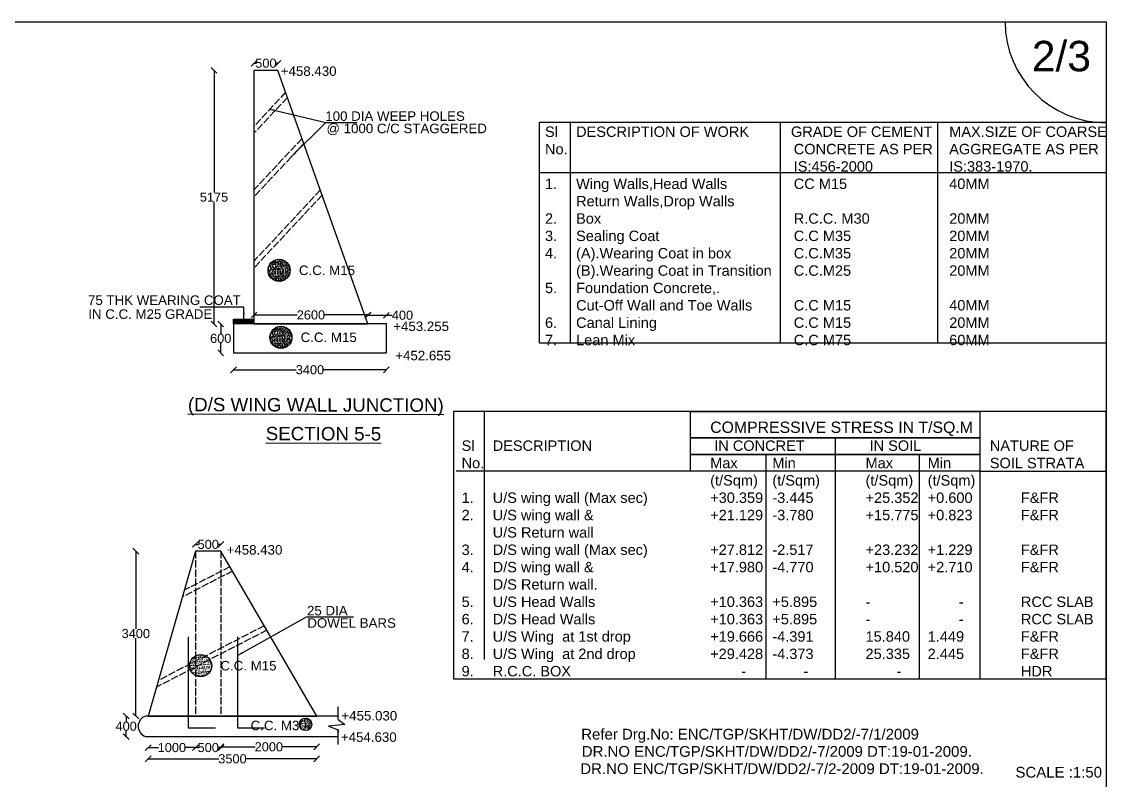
# Model space of a CAD drawing. Header units: millimetres. Extents: x 5124 to 6568637, y 2311 to 91879094.
# Drawn here: x 3734995 to 3752801, y 45946603 to 45959059 of the extents above; entities that cross this region are included whole.
import ezdxf

# ---------------------------------------------------------------- set-up
doc = ezdxf.new("R2010")
doc.units = ezdxf.units.MM
doc.header["$MEASUREMENT"] = 0
doc.linetypes.add('ACAD_ISO02W100', pattern=[15, 12, -3])
for name, color, linetype in [('DIMENSION', 7, 'Continuous'), ('DRAWING', 7, 'Continuous'), ('TEXT', 7, 'Continuous')]:
    doc.layers.add(name, color=color, linetype=linetype)
doc.styles.get("Standard").update_dxf_attribs({"font": 'arial.ttf', "height": 150})
doc.dimstyles.get("Standard").update_dxf_attribs({"dimtxt": 200, "dimasz": 110, "dimexe": 0.18, "dimexo": 0.0625, "dimgap": 0.09, "dimtad": 0, "dimtih": 1, "dimtoh": 1, "dimdec": 0, "dimzin": 0, "dimdsep": 46, "dimtxsty": 'Standard', "dimblk": 'OBLIQUE', "dimcen": 0.09, "dimse1": 1, "dimse2": 1, "dimadec": 0, "dimazin": 0, "dimtfac": 1, "dimtdec": 0, "dimtofl": 0, "dimtmove": 0, "dimatfit": 3, "dimfxl": 1, "dimtolj": 1, "dimtzin": 0, "dimarcsym": 0})

# ---------------------------------------------------------------- blocks, each defined once
blk = doc.blocks.new('_Oblique')
at = {"color": 0, "linetype": 'ByBlock', "lineweight": -2}
blk.add_line((-0.5, -0.5), (0.5, 0.5), dxfattribs=at)
blk = doc.blocks.new('*D81')
at = {"layer": 'Defpoints', "color": 0}
for p in [(3738472, 45954096), (3738262, 45953622), (3738472, 45953622)]:
    blk.add_point(p, dxfattribs=at)
at = {"layer": 'DIMENSION', "color": 0, "lineweight": -2}
for p, q in [((3738262, 45954096), (3738262, 45953936)), ((3738262, 45953622), (3738262, 45953782))]:
    blk.add_line(p, q, dxfattribs=at)
at = {"layer": 'DIMENSION', "color": 0, "lineweight": -2, "xscale": 95, "yscale": 95, "zscale": 95}
for p, rotation in [((3738262, 45954096), 90), ((3738262, 45953622), 270)]:
    blk.add_blockref('_Oblique', p, dxfattribs=dict(at, rotation=rotation))
at = {"layer": 'DIMENSION', "color": 0, "insert": (3738262, 45953859), "char_height": 150, "attachment_point": 5}
blk.add_mtext('\\A1;600', dxfattribs=at)
blk = doc.blocks.new('*D82')
at = {"layer": 'Defpoints', "color": 0}
for p in [(3738472, 45953622), (3740982, 45953622), (3740982, 45953343)]:
    blk.add_point(p, dxfattribs=at)
at = {"layer": 'DIMENSION', "color": 0, "lineweight": -2}
for p, q in [((3738472, 45953343), (3739503, 45953343)), ((3740982, 45953343), (3739951, 45953343))]:
    blk.add_line(p, q, dxfattribs=at)
at = {"layer": 'DIMENSION', "color": 0, "lineweight": -2, "xscale": 95, "yscale": 95, "zscale": 95, "rotation": 180}
blk.add_blockref('_Oblique', (3738472, 45953343), dxfattribs=at)
at = {"layer": 'DIMENSION', "color": 0, "lineweight": -2, "xscale": 95, "yscale": 95, "zscale": 95}
blk.add_blockref('_Oblique', (3740982, 45953343), dxfattribs=at)
at = {"layer": 'DIMENSION', "color": 0, "insert": (3739727, 45953343), "char_height": 150, "attachment_point": 5}
blk.add_mtext('\\A1;3400', dxfattribs=at)
blk = doc.blocks.new('*D83')
at = {"layer": 'Defpoints', "color": 0}
for p in [(3740678, 45954244), (3738808, 45954096), (3740678, 45954096)]:
    blk.add_point(p, dxfattribs=at)
at = {"layer": 'DIMENSION', "color": 0, "lineweight": -2}
for p, q in [((3738808, 45954244), (3739518, 45954244)), ((3740678, 45954244), (3739968, 45954244))]:
    blk.add_line(p, q, dxfattribs=at)
at = {"layer": 'DIMENSION', "color": 0, "lineweight": -2, "xscale": 95, "yscale": 95, "zscale": 95, "rotation": 180}
blk.add_blockref('_Oblique', (3738808, 45954244), dxfattribs=at)
at = {"layer": 'DIMENSION', "color": 0, "lineweight": -2, "xscale": 95, "yscale": 95, "zscale": 95}
blk.add_blockref('_Oblique', (3740678, 45954244), dxfattribs=at)
at = {"layer": 'DIMENSION', "color": 0, "insert": (3739743, 45954244), "char_height": 150, "attachment_point": 5}
blk.add_mtext('\\A1;2600', dxfattribs=at)
blk = doc.blocks.new('*D84')
at = {"layer": 'Defpoints', "color": 0}
for p in [(3740982, 45954239), (3740678, 45954096), (3740982, 45954096)]:
    blk.add_point(p, dxfattribs=at)
at = {"layer": 'DIMENSION', "color": 0, "lineweight": -2}
for p, q in [((3740678, 45954239), (3740982, 45954239)), ((3740982, 45954239), (3741077, 45954239))]:
    blk.add_line(p, q, dxfattribs=at)
at = {"layer": 'DIMENSION', "color": 0, "lineweight": -2, "xscale": 95, "yscale": 95, "zscale": 95, "rotation": 180}
blk.add_blockref('_Oblique', (3740678, 45954239), dxfattribs=at)
at = {"layer": 'DIMENSION', "color": 0, "lineweight": -2, "xscale": 95, "yscale": 95, "zscale": 95}
blk.add_blockref('_Oblique', (3740982, 45954239), dxfattribs=at)
at = {"layer": 'DIMENSION', "color": 0, "insert": (3741246, 45954239), "char_height": 150, "attachment_point": 5}
blk.add_mtext('\\A1;400', dxfattribs=at)
blk = doc.blocks.new('*D85')
at = {"layer": 'Defpoints', "color": 0}
for p in [(3739201, 45958377), (3738808, 45958260), (3739201, 45958260)]:
    blk.add_point(p, dxfattribs=at)
at = {"layer": 'DIMENSION', "color": 0, "lineweight": -2}
for p, q in [((3738808, 45958377), (3738839, 45958377)), ((3739201, 45958377), (3739170, 45958377))]:
    blk.add_line(p, q, dxfattribs=at)
at = {"layer": 'DIMENSION', "color": 0, "lineweight": -2, "xscale": 95, "yscale": 95, "zscale": 95, "rotation": 180}
blk.add_blockref('_Oblique', (3738808, 45958377), dxfattribs=at)
at = {"layer": 'DIMENSION', "color": 0, "lineweight": -2, "xscale": 95, "yscale": 95, "zscale": 95}
blk.add_blockref('_Oblique', (3739201, 45958377), dxfattribs=at)
at = {"layer": 'DIMENSION', "color": 0, "insert": (3739004, 45958377), "char_height": 150, "attachment_point": 5}
blk.add_mtext('\\A1;500', dxfattribs=at)
blk = doc.blocks.new('*D86')
at = {"layer": 'Defpoints', "color": 0}
for p in [(3738808, 45958260), (3738152, 45954096), (3738808, 45954096)]:
    blk.add_point(p, dxfattribs=at)
at = {"layer": 'DIMENSION', "color": 0, "lineweight": -2}
for p, q in [((3738152, 45958260), (3738152, 45956255)), ((3738152, 45954096), (3738152, 45956101))]:
    blk.add_line(p, q, dxfattribs=at)
at = {"layer": 'DIMENSION', "color": 0, "lineweight": -2, "xscale": 95, "yscale": 95, "zscale": 95}
for p, rotation in [((3738152, 45958260), 90), ((3738152, 45954096), 270)]:
    blk.add_blockref('_Oblique', p, dxfattribs=dict(at, rotation=rotation))
at = {"layer": 'DIMENSION', "color": 0, "insert": (3738152, 45956178), "char_height": 150, "attachment_point": 5}
blk.add_mtext('\\A1;5175', dxfattribs=at)
blk = doc.blocks.new('*D99')
at = {"layer": 'Defpoints', "color": 0}
for p in [(3736710, 45947658), (3737028, 45947658), (3737028, 45947321)]:
    blk.add_point(p, dxfattribs=at)
at = {"layer": 'DIMENSION', "color": 0, "lineweight": -2}
for p, q in [((3736710, 45947658), (3736710, 45947566)), ((3736710, 45947321), (3736710, 45947413))]:
    blk.add_line(p, q, dxfattribs=at)
at = {"layer": 'DIMENSION', "color": 0, "lineweight": -2, "xscale": 95, "yscale": 95, "zscale": 95}
for p, rotation in [((3736710, 45947658), 90), ((3736710, 45947321), 270)]:
    blk.add_blockref('_Oblique', p, dxfattribs=dict(at, rotation=rotation))
at = {"layer": 'DIMENSION', "color": 0, "insert": (3736710, 45947490), "char_height": 150, "attachment_point": 5}
blk.add_mtext('\\A1;400', dxfattribs=at)
blk = doc.blocks.new('*D100')
at = {"layer": 'Defpoints', "color": 0}
for p in [(3737071, 45947658), (3737848, 45947658), (3737848, 45947140)]:
    blk.add_point(p, dxfattribs=at)
at = {"layer": 'DIMENSION', "color": 0, "lineweight": -2}
for p, q in [((3737071, 45947140), (3737243, 45947140)), ((3737848, 45947140), (3737677, 45947140))]:
    blk.add_line(p, q, dxfattribs=at)
at = {"layer": 'DIMENSION', "color": 0, "lineweight": -2, "xscale": 95, "yscale": 95, "zscale": 95, "rotation": 180}
blk.add_blockref('_Oblique', (3737071, 45947140), dxfattribs=at)
at = {"layer": 'DIMENSION', "color": 0, "lineweight": -2, "xscale": 95, "yscale": 95, "zscale": 95}
blk.add_blockref('_Oblique', (3737848, 45947140), dxfattribs=at)
at = {"layer": 'DIMENSION', "color": 0, "insert": (3737460, 45947140), "char_height": 150, "attachment_point": 5}
blk.add_mtext('\\A1;1000', dxfattribs=at)
blk = doc.blocks.new('*D101')
at = {"layer": 'Defpoints', "color": 0}
for p in [(3737848, 45947658), (3738266, 45947658), (3738266, 45947140)]:
    blk.add_point(p, dxfattribs=at)
at = {"layer": 'DIMENSION', "color": 0, "lineweight": -2}
for p, q in [((3737848, 45947140), (3737892, 45947140)), ((3738266, 45947140), (3738223, 45947140))]:
    blk.add_line(p, q, dxfattribs=at)
at = {"layer": 'DIMENSION', "color": 0, "lineweight": -2, "xscale": 95, "yscale": 95, "zscale": 95, "rotation": 180}
blk.add_blockref('_Oblique', (3737848, 45947140), dxfattribs=at)
at = {"layer": 'DIMENSION', "color": 0, "lineweight": -2, "xscale": 95, "yscale": 95, "zscale": 95}
blk.add_blockref('_Oblique', (3738266, 45947140), dxfattribs=at)
at = {"layer": 'DIMENSION', "color": 0, "insert": (3738057, 45947140), "char_height": 150, "attachment_point": 5}
blk.add_mtext('\\A1;500', dxfattribs=at)
blk = doc.blocks.new('*D102')
at = {"layer": 'Defpoints', "color": 0}
for p in [(3738266, 45947658), (3739838, 45947658), (3739838, 45947152)]:
    blk.add_point(p, dxfattribs=at)
at = {"layer": 'DIMENSION', "color": 0, "lineweight": -2}
for p, q in [((3738266, 45947152), (3738827, 45947152)), ((3739838, 45947152), (3739277, 45947152))]:
    blk.add_line(p, q, dxfattribs=at)
at = {"layer": 'DIMENSION', "color": 0, "lineweight": -2, "xscale": 95, "yscale": 95, "zscale": 95, "rotation": 180}
blk.add_blockref('_Oblique', (3738266, 45947152), dxfattribs=at)
at = {"layer": 'DIMENSION', "color": 0, "lineweight": -2, "xscale": 95, "yscale": 95, "zscale": 95}
blk.add_blockref('_Oblique', (3739838, 45947152), dxfattribs=at)
at = {"layer": 'DIMENSION', "color": 0, "insert": (3739052, 45947152), "char_height": 150, "attachment_point": 5}
blk.add_mtext('\\A1;2000', dxfattribs=at)
blk = doc.blocks.new('*D103')
at = {"layer": 'Defpoints', "color": 0}
for p in [(3737071, 45947658), (3739838, 45947658), (3739838, 45946955)]:
    blk.add_point(p, dxfattribs=at)
at = {"layer": 'DIMENSION', "color": 0, "lineweight": -2}
for p, q in [((3737071, 45946955), (3738231, 45946955)), ((3739838, 45946955), (3738679, 45946955))]:
    blk.add_line(p, q, dxfattribs=at)
at = {"layer": 'DIMENSION', "color": 0, "lineweight": -2, "xscale": 95, "yscale": 95, "zscale": 95, "rotation": 180}
blk.add_blockref('_Oblique', (3737071, 45946955), dxfattribs=at)
at = {"layer": 'DIMENSION', "color": 0, "lineweight": -2, "xscale": 95, "yscale": 95, "zscale": 95}
blk.add_blockref('_Oblique', (3739838, 45946955), dxfattribs=at)
at = {"layer": 'DIMENSION', "color": 0, "insert": (3738455, 45946955), "char_height": 150, "attachment_point": 5}
blk.add_mtext('\\A1;3500', dxfattribs=at)
blk = doc.blocks.new('*D104')
at = {"layer": 'Defpoints', "color": 0}
for p in [(3736868, 45950365), (3737848, 45950365), (3737071, 45947658)]:
    blk.add_point(p, dxfattribs=at)
at = {"layer": 'DIMENSION', "color": 0, "lineweight": -2}
for p, q in [((3736868, 45950365), (3736868, 45949088)), ((3736868, 45947658), (3736868, 45948935))]:
    blk.add_line(p, q, dxfattribs=at)
at = {"layer": 'DIMENSION', "color": 0, "lineweight": -2, "xscale": 95, "yscale": 95, "zscale": 95}
for p, rotation in [((3736868, 45950365), 90), ((3736868, 45947658), 270)]:
    blk.add_blockref('_Oblique', p, dxfattribs=dict(at, rotation=rotation))
at = {"layer": 'DIMENSION', "color": 0, "insert": (3736868, 45949012), "char_height": 150, "attachment_point": 5}
blk.add_mtext('\\A1;3400', dxfattribs=at)
blk = doc.blocks.new('*D105')
at = {"layer": 'Defpoints', "color": 0}
for p in [(3738266, 45950476), (3737848, 45950365), (3738266, 45950365)]:
    blk.add_point(p, dxfattribs=at)
at = {"layer": 'DIMENSION', "color": 0, "lineweight": -2}
for p, q in [((3737848, 45950476), (3737892, 45950476)), ((3738266, 45950476), (3738223, 45950476))]:
    blk.add_line(p, q, dxfattribs=at)
at = {"layer": 'DIMENSION', "color": 0, "lineweight": -2, "xscale": 95, "yscale": 95, "zscale": 95, "rotation": 180}
blk.add_blockref('_Oblique', (3737848, 45950476), dxfattribs=at)
at = {"layer": 'DIMENSION', "color": 0, "lineweight": -2, "xscale": 95, "yscale": 95, "zscale": 95}
blk.add_blockref('_Oblique', (3738266, 45950476), dxfattribs=at)
at = {"layer": 'DIMENSION', "color": 0, "insert": (3738057, 45950476), "char_height": 150, "attachment_point": 5}
blk.add_mtext('\\A1;500', dxfattribs=at)

msp = doc.modelspace()

# ---------------------------------------------------------------- hatches: boundary and pattern name
at = {"layer": 'DRAWING'}
h = msp.add_hatch(dxfattribs=at)
h.set_pattern_fill('AR-CONC,_O', color=256, scale=7.806132)
h.set_pattern_definition([(130, (6420443.66, 10077438.98), (-55.99027325, -4.898514193), [5.85459865, -64.40058511]), (185, (6420443.66, 10077438.98), (10.8311116, 58.7171073), [4.68367892, -51.520468085]), (79.5486, (6420438.994, 10077438.57), (-45.15920324, 53.81855746), [4.97564307, -54.73207546]), (133.8158, (6420443.66, 10077454.59), (-83.31023998, -12.92063196), [8.78189797, -96.60087766]), (83.3644, (6420436.72, 10077453.52), (-72.96100014, 76.04092224), [7.46346484, -82.09810008]), (188.8158, (6420443.66, 10077454.59), (-72.96094078, 76.04097923), [7.02551838, -77.28070213]), (159, (6420435.854, 10077450.69), (-46.59534959, -31.42896016), [5.85459865, -64.40058511]), (214, (6420435.854, 10077450.69), (-18.99351484, 56.60616629), [4.68367892, -51.520468085]), (108.5486, (6420431.97, 10077448.07), (-65.588883515, 25.17715479), [4.97564307, -54.73207546]), (142.5, (6420443.66, 10077438.98), (-0.9492143, 25.986132079), [0, -50.895977563, 0, -52.301081238, 0, -51.715621373]), (172.5, (6420443.66, 10077438.98), (-20.535554103, 30.788296991), [0, -29.819422437, 0, -49.725057833, 0, -19.710482108]), (212.5, (6420461.067, 10077438.98), (-41.670881494, -1.760662954), [0, -19.51532882, 0, -60.88782592, 0, -80.793461315]), (222.5, (6420468.874, 10077438.98), (-45.524279432, 7.814326587), [0, -25.369927466, 0, -40.435761315, 0, -57.37506673])])
h.paths.add_polyline_path([(3739039.3, 45954975.8, 1.0000006), (3739403.1, 45954975.8, 1)])
h = msp.add_hatch(dxfattribs=at)
h.set_pattern_fill('ANSI31', color=256, style=0)
h.set_pattern_definition([(45, (0, 0), (-0.08838834764832, 0.08838834764832), [])])
h.paths.add_polyline_path([(3738808.1, 45954174), (3738472.6, 45954174), (3738472.6, 45954096.4), (3738808.1, 45954096.4)])
h = msp.add_hatch(dxfattribs=at)
h.set_pattern_fill('AR-CONC,_O', color=256, scale=7.806132)
h.set_pattern_definition([(130, (6420472.547, 10076338.92), (-55.99027325, -4.898514193), [5.85459865, -64.40058511]), (185, (6420472.547, 10076338.92), (10.8311116, 58.7171073), [4.68367892, -51.520468085]), (79.5486, (6420467.88, 10076338.51), (-45.15920324, 53.81855746), [4.97564307, -54.73207546]), (133.8158, (6420472.547, 10076354.53), (-83.31023998, -12.92063196), [8.78189797, -96.60087766]), (83.3644, (6420465.6, 10076353.46), (-72.96100014, 76.04092224), [7.46346484, -82.09810008]), (188.8158, (6420472.55, 10076354.53), (-72.96094078, 76.04097923), [7.02551838, -77.28070213]), (159, (6420464.74, 10076350.63), (-46.59534959, -31.42896016), [5.85459865, -64.40058511]), (214, (6420464.74, 10076350.63), (-18.99351484, 56.60616629), [4.68367892, -51.520468085]), (108.5486, (6420460.86, 10076348.01), (-65.588883515, 25.17715479), [4.97564307, -54.73207546]), (142.5, (6420472.547, 10076338.92), (-0.9492143, 25.986132079), [0, -50.895977563, 0, -52.301081238, 0, -51.715621373]), (172.5, (6420472.547, 10076338.92), (-20.535554103, 30.788296991), [0, -29.819422437, 0, -49.725057833, 0, -19.710482108]), (212.5, (6420489.954, 10076338.92), (-41.670881494, -1.760662954), [0, -19.51532882, 0, -60.88782592, 0, -80.793461315]), (222.5, (6420497.76, 10076338.92), (-45.524279432, 7.814326587), [0, -25.369927466, 0, -40.435761315, 0, -57.37506673])])
h.paths.add_polyline_path([(3739068.2, 45953875.8, 1.0000006), (3739432, 45953875.8, 1)])
h = msp.add_hatch(dxfattribs=at)
h.set_pattern_fill('AR-CONC,_O', color=256, scale=7.806132)
h.set_pattern_definition([(130, (6419154.945, 10070946.756), (-55.99027325, -4.898514193), [5.85459865, -64.40058511]), (185, (6419154.945, 10070946.756), (10.8311116, 58.7171073), [4.68367892, -51.520468085]), (79.5486, (6419150.28, 10070946.35), (-45.15920324, 53.81855746), [4.97564307, -54.73207546]), (133.8158, (6419154.945, 10070962.37), (-83.31023998, -12.92063196), [8.78189797, -96.60087766]), (83.3644, (6419148, 10070961.29), (-72.96100014, 76.04092224), [7.46346484, -82.09810008]), (188.8158, (6419154.945, 10070962.37), (-72.96094078, 76.04097923), [7.02551838, -77.28070213]), (159, (6419147.14, 10070958.466), (-46.59534959, -31.42896016), [5.85459865, -64.40058511]), (214, (6419147.14, 10070958.466), (-18.99351484, 56.60616629), [4.68367892, -51.520468085]), (108.5486, (6419143.256, 10070955.846), (-65.588883515, 25.17715479), [4.97564307, -54.73207546]), (142.5, (6419154.945, 10070946.756), (-0.9492143, 25.986132079), [0, -50.895977563, 0, -52.301081238, 0, -51.715621373]), (172.5, (6419154.945, 10070946.756), (-20.535554103, 30.788296991), [0, -29.819422437, 0, -49.725057833, 0, -19.710482108]), (212.5, (6419172.353, 10070946.756), (-41.670881494, -1.760662954), [0, -19.51532882, 0, -60.88782592, 0, -80.793461315]), (222.5, (6419180.16, 10070946.756), (-45.524279432, 7.814326587), [0, -25.369927466, 0, -40.435761315, 0, -57.37506673])])
h.paths.add_polyline_path([(3737750.6, 45948483.6, 1.0000006), (3738114.4, 45948483.6, 1)])
h = msp.add_hatch(dxfattribs=at)
h.set_pattern_fill('AR-CONC,_O', color=256, scale=7.806132)
h.set_pattern_definition([(130, (6420876.39, 10069984.923), (-55.99027325, -4.898514193), [5.85459865, -64.40058511]), (185, (6420876.39, 10069984.92), (10.8311116, 58.7171073), [4.68367892, -51.520468085]), (79.5486, (6420871.726, 10069984.515), (-45.15920324, 53.81855746), [4.97564307, -54.73207546]), (133.8158, (6420876.39, 10070000.535), (-83.31023998, -12.92063196), [8.78189797, -96.60087766]), (83.3644, (6420869.45, 10069999.46), (-72.96100014, 76.04092224), [7.46346484, -82.09810008]), (188.8158, (6420876.39, 10070000.535), (-72.96094078, 76.04097923), [7.02551838, -77.28070213]), (159, (6420868.585, 10069996.63), (-46.59534959, -31.42896016), [5.85459865, -64.40058511]), (214, (6420868.585, 10069996.63), (-18.99351484, 56.60616629), [4.68367892, -51.520468085]), (108.5486, (6420864.7, 10069994.013), (-65.588883515, 25.17715479), [4.97564307, -54.73207546]), (142.5, (6420876.391, 10069984.923), (-0.9492143, 25.986132079), [0, -50.895977563, 0, -52.301081238, 0, -51.715621373]), (172.5, (6420876.39, 10069984.923), (-20.535554103, 30.788296991), [0, -29.819422437, 0, -49.725057833, 0, -19.710482108]), (212.5, (6420893.8, 10069984.923), (-41.670881494, -1.760662954), [0, -19.51532882, 0, -60.88782592, 0, -80.793461315]), (222.5, (6420901.605, 10069984.923), (-45.524279432, 7.814326587), [0, -25.369927466, 0, -40.435761315, 0, -57.37506673])])
h.paths.add_polyline_path([(3739550.6, 45947521.8, 1), (3739757.4, 45947521.8, 1.0000013)])

# ---------------------------------------------------------------- linework, layer by layer
at = {"layer": 'DIMENSION'}
for p, q in [((3752799.6, 45952659), (3750723.3, 45952659)), ((3750723.3, 45952659), (3750723.3, 45948266.9)), ((3752799.6, 45948587.3), (3752799.6, 45952659))]:
    msp.add_line(p, q, dxfattribs=at)
for points in [[(3752800.8, 45956575.8), (3743496.3, 45956575.8), (3743496.3, 45957407.4), (3752800.8, 45957407.4)], [(3742586.4, 45952659), (3742586.4, 45948587.3)], [(3748350.2, 45952225.3), (3748350.2, 45948266.9)], [(3747213.5, 45951951.5), (3747213.5, 45948266.9)], [(3749728.1, 45951951.5), (3749728.1, 45948266.9)], [(3745977, 45951678.4), (3742127.7, 45951678.4)], [(3750723.3, 45951678.4), (3752799.6, 45951678.4)]]:
    msp.add_lwpolyline(points, dxfattribs=at)
for points in [[(3745977, 45952659), (3750723.3, 45952659), (3750723.3, 45952225.3), (3745977, 45952225.3)], [(3745977, 45952225.3), (3750723.3, 45952225.3), (3750723.3, 45951951.5), (3745977, 45951951.5)], [(3745977, 45951951.5), (3750723.3, 45951951.5), (3750723.3, 45951678.4), (3745977, 45951678.4)]]:
    msp.add_lwpolyline(points, close=True, dxfattribs=at)
at = {"layer": 'DRAWING'}
for p, q in [((3740189.8, 45947602.3), (3740189.8, 45947808.7)), ((3740189.8, 45947657.9), (3737028.3, 45947657.9)), ((3737028.3, 45947321.5), (3740189.8, 45947321.5)), ((3740189.8, 45947192.7), (3740189.8, 45947430.2))]:
    msp.add_line(p, q, dxfattribs=at)
for points in [[(3721568.5, 45959059.4), (3752799.6, 45959059.4), (3752799.6, 45938941), (3721568.5, 45938941)], [(3738808.1, 45954096.4), (3740678.1, 45954096.4), (3739200.7, 45958259.9), (3738808.1, 45958259.9)], [(3743496.3, 45957407.4), (3752800.8, 45957407.4), (3752800.8, 45953780.2), (3743496.3, 45953780.2)], [(3740982.1, 45954096.4), (3738471.9, 45954096.4), (3738471.9, 45953621.8), (3740982.1, 45953621.8)], [(3738808.1, 45954096.4), (3738472.6, 45954096.4), (3738472.6, 45954174), (3738808.1, 45954174)], [(3752799.6, 45952659), (3742085.4, 45952659), (3742085.4, 45948266.9), (3752799.6, 45948266.9)], [(3737071.4, 45947657.9), (3739838.1, 45947657.9), (3738266.3, 45950365.5), (3737848.2, 45950365.5)]]:
    msp.add_lwpolyline(points, close=True, dxfattribs=at)
at = {"layer": 'DRAWING', "linetype": 'ACAD_ISO02W100', "ltscale": 10}
for points in [[(3739328.4, 45957899.8), (3738808.1, 45957342.8)], [(3739357.8, 45957817), (3738808.1, 45957228.6)], [(3739597, 45957142.9), (3738808.1, 45956298.4)], [(3739626.4, 45957060.2), (3738808.1, 45956184.2)], [(3739897.6, 45956295.9), (3738808.1, 45955129.7)], [(3739926.9, 45956213.2), (3738808.1, 45955015.6)], [(3737848.2, 45950365.5), (3737848.2, 45947657.9)], [(3738266.3, 45950365.5), (3738266.3, 45947657.9)], [(3738414.2, 45950110.7), (3737664.2, 45949724.2)], [(3738456.2, 45950038.3), (3737632.5, 45949613.8)], [(3739019.7, 45949067.6), (3737208, 45948134)], [(3738977.7, 45949140), (3737239.6, 45948244.3)]]:
    msp.add_lwpolyline(points, dxfattribs=at)
at = {"layer": 'DRAWING'}
for points in [[(3743997.7, 45957407.4), (3743997.7, 45953780.2)], [(3747444.8, 45957407.4), (3747444.8, 45953780.2)], [(3750028.4, 45957407.4), (3750028.4, 45953780.2)], [(3737730.3, 45948956.8), (3737730.3, 45947463.9), (3738176.5, 45947463.9)], [(3738535.5, 45948956.8), (3738535.5, 45947463.9), (3738981.7, 45947463.9)]]:
    msp.add_lwpolyline(points, dxfattribs=at)
at = {"layer": 'DRAWING', "linetype": 'Continuous'}
msp.add_lwpolyline([(3740189.8, 45947602.3), (3740189.8, 45947602.3), (3740297.8, 45947517.6), (3740033.2, 45947493.5), (3740189.8, 45947430.2), (3740189.8, 45947388)], dxfattribs=at)
at = {"layer": 'DRAWING'}
for centre, radius in [((3739221.2, 45954975.8), 181.9), ((3739250.1, 45953875.8), 181.9), ((3737932.5, 45948483.6), 181.9), ((3739654, 45947521.8), 103.4)]:
    msp.add_circle(centre, radius, dxfattribs=at)
for centre, radius, start, end in [((3752799.6, 45959059.4), 1660.6, 180, 270), ((3737084.8, 45947489.7), 177.5, 108.55865, 251.44135)]:
    msp.add_arc(centre, radius, start, end, dxfattribs=at)

# ---------------------------------------------------------------- texts
at = {"layer": 'DRAWING', "attachment_point": 1}
for s, insert, char_height, width in [('{\\H1.3398x;Sl^IDESCRIPTION OF WORK^I       GRADE OF CEMENT ^IMAX.SIZE OF COARSE\\PNo.^I^I^I^I^I^I^I^I\\H0.99998x;CONCRETE AS PER ^IAGGREGATE AS PER\\P^I^I^I^I^I^I^I^IIS:456-2000^I^I^IIS:383-1970.\\P1.^IWing Walls,Head Walls ^I^I^ICC M15^I^I^I^I40MM\\P^IReturn Walls,Drop Walls\\P2.^IBox^I^I^I^I^I^I^IR.C.C. M30^I^I^I20MM\\P3.^ISealing Coat^I^I^I^I^IC.C M35^I^I^I^I20MM\\P4.^I(A).Wearing Coat in box^I^I^IC.C.M35\\H0.99998x;^I^I^I^I20MM\\H0.99998x;^I\\P^I(B).Wearing Coat in Transition^IC.C.M25^I^I^I^I20MM\\H0.99998x;\\P5.^IFoundation Concrete,.\\P^ICut-Off Wall and Toe Walls^I^IC.C M15^I^I^I^I40MM\\P6.^ICanal Lining^I^I^I^I^IC.C M15\\H0.99999x;^I^I^I^I20MM\\P7.^ILean Mix^I^I^I^I^I^IC.C M75^I^I^I^I60MM^I^I^I^I}', (3743585.8, 45957338.4), 127.616, 9205.642), ('\\pi3052.2;{\\H1.4574x;     ^I^ICOMPRESSIVE STRESS IN T/SQ.M\\P\\pi0;\\H0.91933x;Sl^IDESCRIPTION^I^I^I^I IN CONCRET^I^I IN SOIL^I^I^INATURE OF \\PNo.^I^I^I^I^I^I^I^IMax^I^IMin^I^I^IMax^I^IMin^I^ISOIL STRATA\\P^I^I^I^I^I^I^I^I(t/Sqm)^I(t/Sqm)^I^I(t/Sqm)^I(t/Sqm)\\P\\H0.9999x;1.^IU/S wing wall (Max sec)\\H1.0001x;^I^I^I+30.359^I-3.445^I^I+25.352^I+0.600^I^IF&FR\\P\\H0.9999x;2.^IU/S wing wall & ^I^I\\H1.0001x;^I^I+21.129^I-3.780^I^I+15.775^I+0.823^I^IF&FR\\P^I\\H0.99992x;U/S Return wall \\P3.^ID/S wing wall \\H0.99996x;(Max sec)\\H1.0001x;^I^I ^I+27.812^I-2.517^I^I+23.232^I+1.229^I^IF&FR\\P\\H0.99992x;4.^ID/S wing wall & ^I^I ^I^I\\H1.0001x;+17.980^I-4.770^I^I+10.520^I+2.710^I^IF&FR\\H0.99998x;\\P\\H0.99996x;^ID/S Return wall.\\P5.^IU/S Head Walls ^I^I^I^I+10.363^I+5.895^I^I-^I^I^I-^I^IRCC SLAB\\P6.^ID/S Head Walls ^I^I^I^I+10.363^I+5.895^I^I-^I^I^I-^I^IRCC SLAB\\P7.^IU/S Wing  at 1st drop^I^I^I+19.666^I-4.391^I^I15.840^I1.449^I^IF&FR\\H0.99998x;\\P\\H0.99998x;8.^IU/S Wing  at 2nd drop ^I^I^I+29.428^I-4.373^I^I25.335^I2.445^I^IF&FR\\P\\H0.99996x;9.^IR.C.C. BOX^I^I^I^I^I^I-^I^I-^I^I^I-\\H0.99992x;^I^I^I^IHDR}', (3742217, 45952492.9), 127.523, 11405.489)]:
    msp.add_mtext(s, dxfattribs=dict(at, insert=insert, char_height=char_height, width=width))
at = {"layer": 'TEXT'}
for s, height, p in [('2/3', 500, (3751578.2, 45958244.6)), ('+458.430', 156.12, (3739248.3, 45958169.7)), ('100 DIA WEEP HOLES', 156.123, (3739979.3, 45957430.8)), ('@ 1000 C/C STAGGERED', 156.123, (3739998.6, 45957228.7)), (' C.C. M15  ', 156.123, (3739485.3, 45954899.1)), ('75 THK WEARING COAT ', 156.123, (3736083.5, 45954408.4)), ('IN C.C. M25 GRADE', 156.123, (3736087.9, 45954180.1)), ('+453.255', 156.12, (3741094.5, 45953979.5)), (' C.C. M15  ', 156.123, (3739514.2, 45953799)), ('+452.655', 156.12, (3741128, 45953499.2)), ('+458.430', 156.12, (3738358.9, 45950309.1)), ('25 DIA', 156.12, (3739679, 45949310.6)), ('DOWEL BARS', 156.12, (3739684, 45949108)), (' C.C. M15  ', 156.123, (3738196.6, 45948406.8)), ('+455.030', 156.12, (3740243.8, 45947585)), (' C.C. M30', 156.12, (3738693.2, 45947425.7)), ('+454.630', 156.12, (3740235.5, 45947234.4)), ('SCALE :1:50', 175.921, (3751309.5, 45946647.4))]:
    msp.add_text(s, height=height, dxfattribs=at).set_placement(p)
for s, p in [('%%U(D/S WING WALL JUNCTION)', (3737723.6, 45952663.3)), ('%%USECTION 5-5', (3739001.1, 45952186.6))]:
    msp.add_text(s, height=220, rotation=359.8588, dxfattribs=at).set_placement(p)
at = {"layer": 'TEXT', "char_height": 175.921, "attachment_point": 1}
for s, insert, width in [(' Refer Drg.No: ENC/TGP/SKHT/DW/DD2/-7/1/2009 ', (3744112.3, 45947448.5), 5603.988), ('DR.NO ENC/TGP/SKHT/DW/DD2/-7/2009 DT:19-01-2009. ', (3744189.7, 45947164.8), 6385.672), ('DR.NO ENC/TGP/SKHT/DW/DD2/-7/2-2009 DT:19-01-2009. ', (3744165.8, 45946881.6), 6604.194)]:
    msp.add_mtext(s, dxfattribs=dict(at, insert=insert, width=width))

# ---------------------------------------------------------------- dimensions: what is measured, and where the dimension line sits
at = {"layer": 'DIMENSION'}
for base, p1, p2, text, picture, middle in [((3739200.7, 45958377.2), (3738808.1, 45958259.9), (3739200.7, 45958259.9), '500', '*D85', (3739004.4, 45958377.2)), ((3740678.1, 45954243.7), (3738808.1, 45954096.4), (3740678.1, 45954096.4), '2600', '*D83', (3739743.1, 45954243.7)), ((3740982.1, 45954239.1), (3740678.1, 45954096.4), (3740982.1, 45954096.4), '400', '*D84', (3741245.6, 45954239.1)), ((3740982.1, 45953343.2), (3738471.9, 45953621.8), (3740982.1, 45953621.8), '3400', '*D82', (3739727, 45953343.2)), ((3738266.3, 45950476.3), (3737848.2, 45950365.5), (3738266.3, 45950365.5), '500', '*D105', (3738057.2, 45950476.3)), ((3737848.2, 45947140), (3737071.4, 45947657.9), (3737848.2, 45947657.9), '1000', '*D100', (3737459.8, 45947140)), ((3739838.1, 45946954.6), (3737071.4, 45947657.9), (3739838.1, 45947657.9), '3500', '*D103', (3738454.8, 45946954.6)), ((3738266.3, 45947140), (3737848.2, 45947657.9), (3738266.3, 45947657.9), '500', '*D101', (3738057.2, 45947140)), ((3739838.1, 45947151.8), (3738266.3, 45947657.9), (3739838.1, 45947657.9), '2000', '*D102', (3739052.2, 45947151.8))]:
    dim = msp.add_linear_dim(base=base, p1=p1, p2=p2, text=text, dimstyle='Standard', override={"dimasz": 95, "dimfxl": 2000, "dimarcsym": 1}, dxfattribs=at)
    dim.commit()
    dim.dimension.update_dxf_attribs({"geometry": picture, "text_midpoint": middle})
for base, p1, p2, text, picture, middle in [((3738151.9, 45954096.4), (3738808.1, 45958259.9), (3738808.1, 45954096.4), '5175', '*D86', (3738151.9, 45956178.1)), ((3738261.6, 45953621.8), (3738471.9, 45954096.4), (3738471.9, 45953621.8), '600', '*D81', (3738261.6, 45953859.1)), ((3736867.8, 45950365.5), (3737071.4, 45947657.9), (3737848.2, 45950365.5), '3400', '*D104', (3736867.8, 45949011.7)), ((3736710.2, 45947657.9), (3737028.3, 45947321.5), (3737028.3, 45947657.9), '400', '*D99', (3736710.2, 45947489.7))]:
    dim = msp.add_linear_dim(base=base, p1=p1, p2=p2, angle=90, text=text, dimstyle='Standard', override={"dimasz": 95, "dimfxl": 2000, "dimarcsym": 1}, dxfattribs=at)
    dim.commit()
    dim.dimension.update_dxf_attribs({"geometry": picture, "text_midpoint": middle})

# ---------------------------------------------------------------- leaders
for points in [[(3739068.3, 45957621.3), (3739988, 45957406.6), (3740504.5, 45957406.6)], [(3739421.4, 45956840.7), (3739988, 45957406.6)], [(3738640.3, 45954174), (3738640.3, 45954374), (3737917.4, 45954374)], [(3738535.4, 45948649.8), (3739670, 45949288.3), (3740441, 45949288.3)]]:
    msp.add_leader(points, dimstyle='Standard', override={"dimasz": 95, "dimgap": 0.09, "dimtad": 0, "dimfxl": 2000, "dimarcsym": 1}, dxfattribs=at)

doc.saveas('drawing.dxf')
